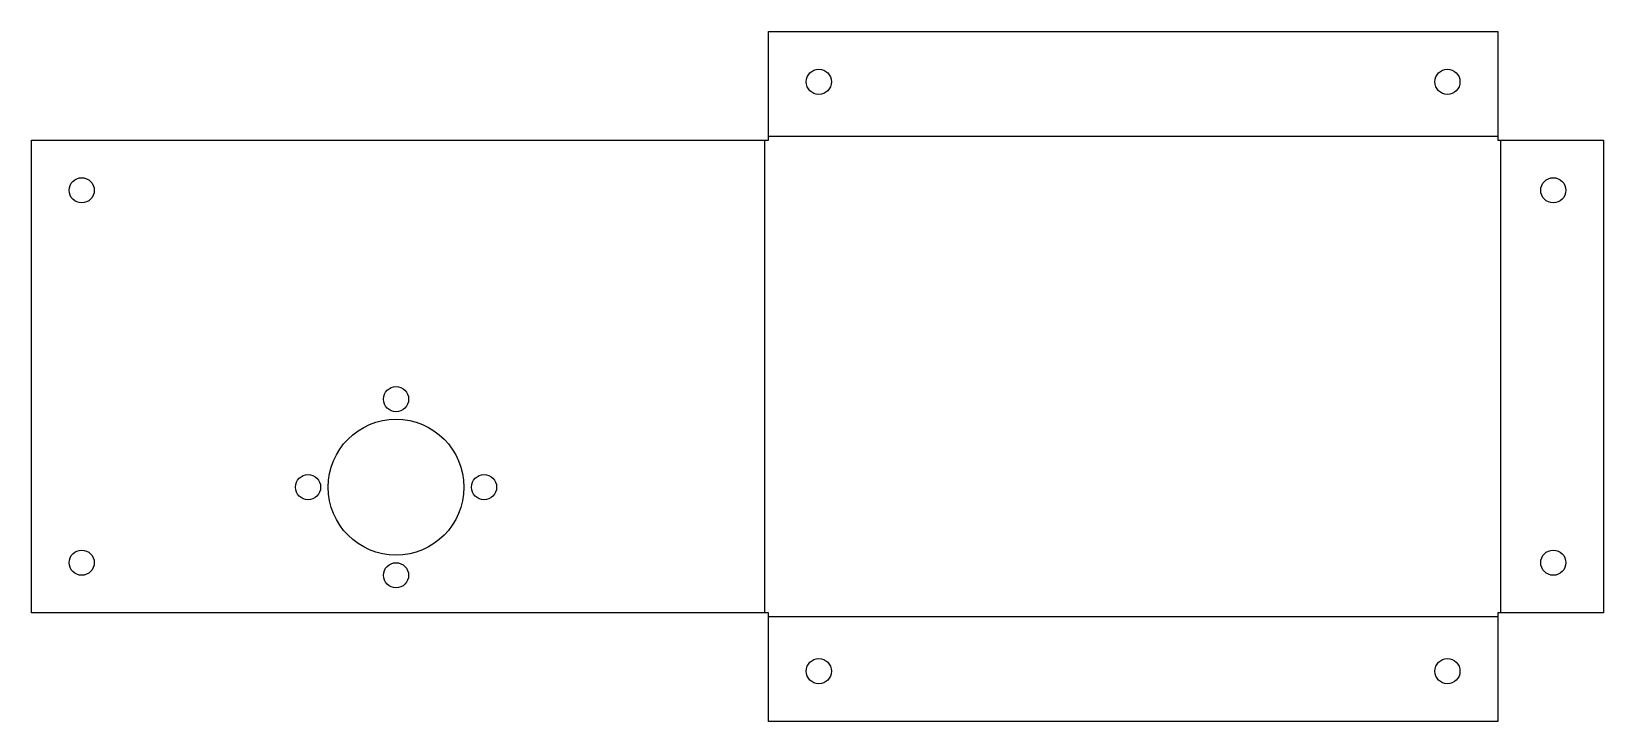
# Model space of a CAD drawing. Extents: x -72 to 240, y -47 to 91.
import ezdxf

# ---------------------------------------------------------------- set-up
doc = ezdxf.new("R2010")
doc.units = 0
doc.layers.add('Unfold_Sketch', color=7, linetype='CONTINUOUS')
doc.layers.add('Unfold_Sketch_bends', color=7, linetype='CONTINUOUS')

msp = doc.modelspace()

# ---------------------------------------------------------------- linework, layer by layer
at = {"layer": 'Unfold_Sketch'}
for p, q in [((74.0708, 69), (74.0708, 90.5708)), ((74.0708, 90.5708), (219.071, 90.5708)), ((219.071, 90.5708), (219.071, 69)), ((-72.5, -25), (-72.5, 69)), ((-72.5, 69), (74.0708, 69)), ((219.071, 69), (240.118, 69)), ((240.118, 69), (240.118, -25)), ((74.0708, -25), (-72.5, -25)), ((74.0708, -46.5708), (74.0708, -25)), ((240.118, -25), (219.071, -25)), ((219.071, -25), (219.071, -46.5708)), ((219.071, -46.5708), (74.0708, -46.5708))]:
    msp.add_line(p, q, dxfattribs=at)
for centre, radius in [((84.0708, 80.5708), 2.5), ((209.071, 80.5708), 2.5), ((-62.5, 59), 2.5), ((230.118, 59), 2.5), ((0, 17.5), 2.5), ((0, 0), 13.5), ((-17.5, 0), 2.5), ((17.5, 0), 2.5), ((-62.5, -15), 2.5), ((230.118, -15), 2.5), ((0, -17.5), 2.5), ((84.0708, -36.5708), 2.5), ((209.071, -36.5708), 2.5)]:
    msp.add_circle(centre, radius, dxfattribs=at)
at = {"layer": 'Unfold_Sketch_bends'}
for p, q in [((73.2854, 69), (73.2854, -25)), ((74.0708, 69.7854), (219.071, 69.7854)), ((219.594, 69), (219.594, -25)), ((219.071, -25.7854), (74.0708, -25.7854))]:
    msp.add_line(p, q, dxfattribs=at)

doc.saveas('drawing.dxf')
